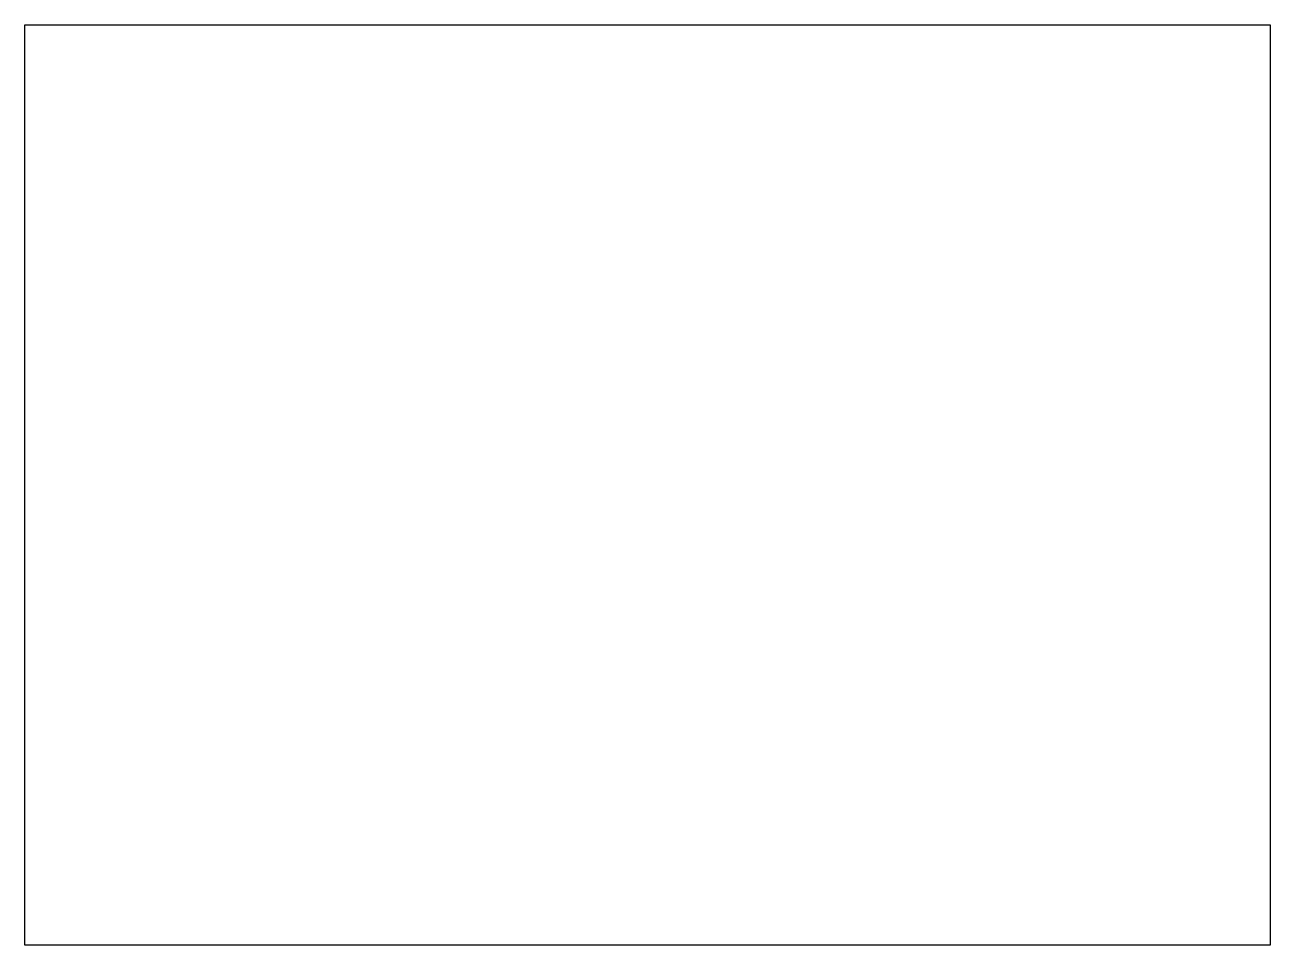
# Model space of a CAD drawing. Header units: millimetres. Extents: x -191 to 215, y -159 to 141.
import ezdxf

# ---------------------------------------------------------------- set-up
doc = ezdxf.new("R2010")
doc.units = ezdxf.units.MM
doc.header["$LTSCALE"] = 50
doc.layers.add('Design Layer-1', color=7, linetype='Continuous')
picture_1 = doc.add_image_def('image1.jpg', size_in_pixel=(23, 17))

msp = doc.modelspace()

# ---------------------------------------------------------------- pictures from other files: only their frames are drawn
at = {"layer": 'Design Layer-1', "transparency": 33554687}
image = msp.add_image(picture_1, insert=(-191.11, -159.12), size_in_units=(405.69, 299.86), dxfattribs=at)
image.dxf.flags = 7

doc.saveas('drawing.dxf')
